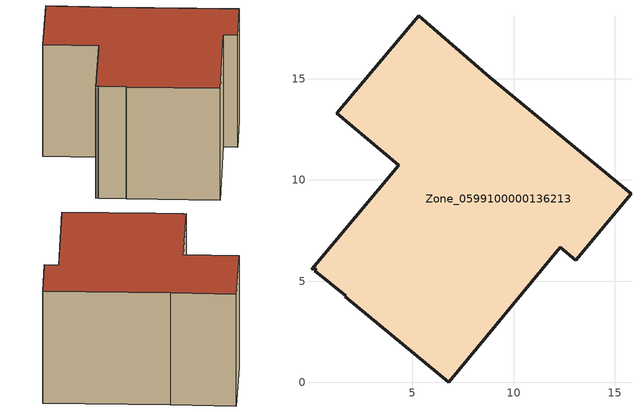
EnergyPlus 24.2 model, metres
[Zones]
Zone_0599100000136213
 floor ground (C_G): 0.16,5.5 0.25,5.62 0.01,5.6 4.31,10.74 1.26,13.3 5.31,18.12 8.83,15.09 15.8,9.33 13.07,6.03 12.3,6.67 6.79,0 1.67,4.23 1.7,4.27 z0
 wall outside (C_F): 0.01,5.6 0.25,5.62 0.16,5.5 1.7,4.27 1.67,4.23 6.79,0 12.3,6.67 13.07,6.03 15.8,9.33 8.83,15.09 5.31,18.12 1.26,13.3 4.31,10.74 0.01,5.6 z0:8.78
 roof outside (C_R): 0.25,5.62 0.16,5.5 1.7,4.27 1.67,4.23 6.79,0 12.3,6.67 13.07,6.03 15.8,9.33 8.83,15.09 5.31,18.12 1.26,13.3 4.31,10.74 0.01,5.6 z8.78
[BUILDING]
Pand.0599100000136213: North Axis=0; Terrain=City; Loads Convergence Tolerance Value=0.04; Temperature Convergence Tolerance Value=0.4; Solar Distribution=FullExterior; Maximum Number of Warmup Days=25; Minimum Number of Warmup Days=1
[Site:Location]
Rotterdam.The.Hague.AP_ZH_NLD Design_Conditions: Latitude=51.96; Longitude=4.45; Time Zone=1; Elevation=-4.5
[SITE:GROUNDTEMPERATURE:BUILDINGSURFACE]
18, 18, 18, 18, 18, 18, 18, 18, 18, 18, 18, 18
[MATERIAL] Thermal Absorptance=0.9; Solar Absorptance=0.7; Visible Absorptance=0.7
Name | Roughness | Thickness | Conductivity | Density | Specific Heat
G.D.1965 | MediumSmooth | 0.15 | 1 | 540 | 1210
F.D.1965 | Rough | 0.3 | 0.857143 | 1920 | 840
R.D.1965 | MediumRough | 0.2 | 0.08 | 1500 | 1000
[CONSTRUCTION]
C_G: G.D.1965
C_F: F.D.1965
C_R: R.D.1965
[ZONE]
Zone_0599100000136213: Type=1; Multiplier=1; Ceiling Height=Autocalculate; Volume=Autocalculate; Floor Area=autocalculate; Part of Total Floor Area=Yes
[ZONEINFILTRATION:DESIGNFLOWRATE]
Infil_Zone_0599100000136213: Zone or ZoneList or Space or SpaceList=Zone_0599100000136213; Schedule=AlwaysOn; Design Flow Rate Calculation Method=Flow/Area; Flow Rate per Floor Area=0.0042; Constant Term Coefficient=1; Temperature Term Coefficient=0; Velocity Term Coefficient=0; Velocity Squared Term Coefficient=0
[HVACTEMPLATE:ZONE:IDEALLOADSAIRSYSTEM]
Zone_0599100000136213: Maximum Heating Supply Air Temperature=50; Minimum Cooling Supply Air Temperature=13; Maximum Heating Supply Air Humidity Ratio=0.0156; Minimum Cooling Supply Air Humidity Ratio=0.0077; Heating Limit=NoLimit; Cooling Limit=NoLimit; Dehumidification Control Type=ConstantSensibleHeatRatio; Cooling Sensible Heat Ratio=0.7; Dehumidification Setpoint=60; Humidification Control Type=None; Humidification Setpoint=30; Outdoor Air Method=None; Outdoor Air Flow Rate per Person=0.00944; Outdoor Air Flow Rate per Zone Floor Area=0; Outdoor Air Flow Rate per Zone=0; Demand Controlled Ventilation Type=None; Outdoor Air Economizer Type=NoEconomizer; Heat Recovery Type=None; Sensible Heat Recovery Effectiveness=0.7; Latent Heat Recovery Effectiveness=0.65
[ZONECONTROL:THERMOSTAT]
ThermostatControl_Zone_0599100000136213: Zone or ZoneList=Zone_0599100000136213; Control Type Schedule=DualSetpointControlType; Control 1=Thermostat_Zone_0599100000136213; Temperature Difference Between Cutout And Setpoint=0
[THERMOSTATSETPOINT:DUALSETPOINT]
Thermostat_Zone_0599100000136213: Heating Setpoint Temperature Schedule=HeatingSetpoint_Zone_0599100000136213; Cooling Setpoint Temperature Schedule=CoolingSetpoint_Zone_0599100000136213
[SCHEDULE:COMPACT]
HeatingSetpoint_Zone_0599100000136213: Through: 12/31, For: AllDays, Until: 24:00, 21
CoolingSetpoint_Zone_0599100000136213: Through: 12/31, For: AllDays, Until: 24:00, 24
DualSetpointControlType: Through: 12/31, For: AllDays, Until: 24:00, 4
AlwaysOn: Through: 12/31, For: AllDays, Until: 24:00, 1
